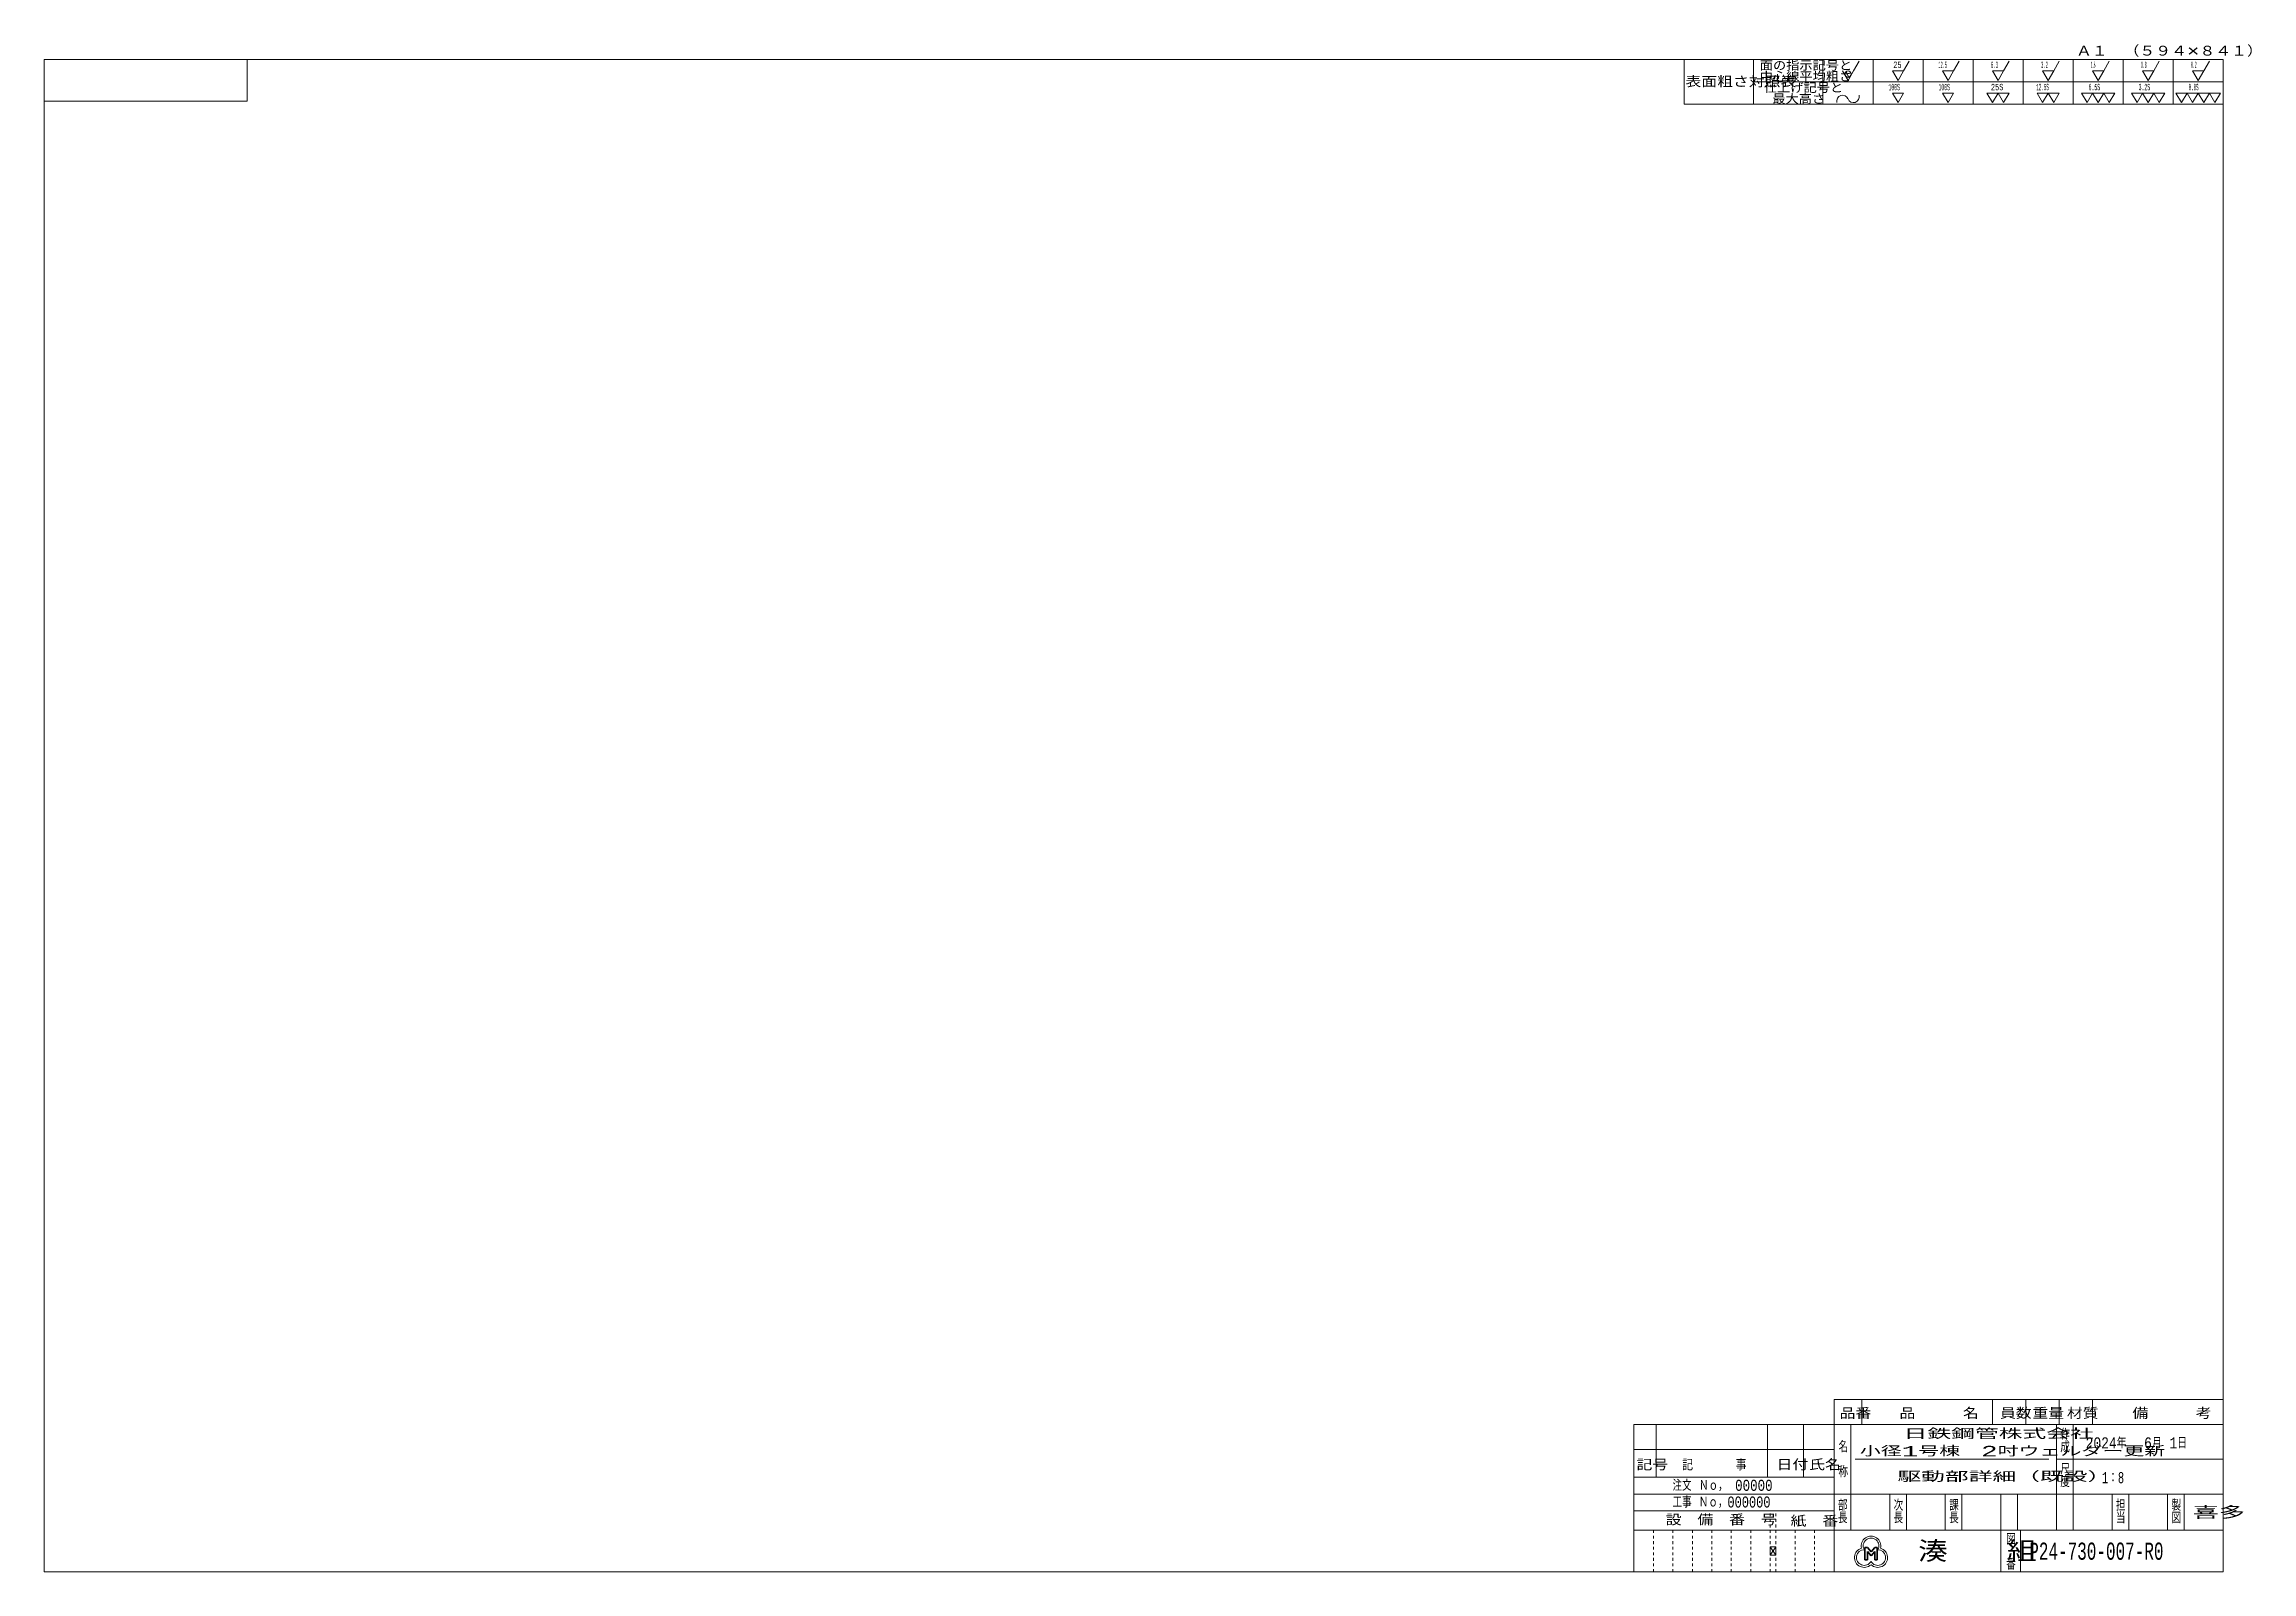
# Model space of a CAD drawing. Header units: millimetres. Extents: x 288 to 8834, y 20 to 9668.
# Drawn here: x 8039 to 8834, y 20 to 570 of the extents above.
import ezdxf

# ---------------------------------------------------------------- set-up
doc = ezdxf.new("R2010")
doc.units = ezdxf.units.MM
doc.linetypes.add('DOT', pattern=[2, 1, -1])
doc.layers.add('GR1_01', color=7, linetype='Continuous')
doc.styles.add('FX_VECTOR', font='MONOTXT.SHX', dxfattribs={"bigfont": 'BIGFONT.SHX'})
doc.styles.add('ＭＳ 明朝', font='')
doc.styles.get('ＭＳ 明朝').set_extended_font_data('ＭＳ 明朝')

# ---------------------------------------------------------------- blocks, each defined once
blk = doc.blocks.new('BLKF023')
at = {"layer": 'GR1_01', "color": 3, "linetype": 'Continuous', "lineweight": 5}
for p, q in [((8629.26, 564), (8629.26, 548)), ((8654.26, 564), (8654.26, 548)), ((8679.26, 564), (8679.26, 548)), ((8629.26, 548), (8823.26, 548))]:
    blk.add_line(p, q, dxfattribs=at)
at = {"layer": 'GR1_01', "color": 7, "linetype": 'Continuous', "lineweight": 13}
for p, q in [((8697.26, 564), (8697.26, 548)), ((8715.26, 564), (8715.26, 548)), ((8733.26, 564), (8733.26, 548)), ((8751.26, 564), (8751.26, 548)), ((8769.26, 564), (8769.26, 548)), ((8787.26, 564), (8787.26, 548)), ((8805.26, 564), (8805.26, 548)), ((8686.26, 559.96), (8688.26, 556.5)), ((8688.26, 556.5), (8690.26, 559.96)), ((8690.26, 559.96), (8692.26, 563.43)), ((8704.26, 559.96), (8706.26, 556.5)), ((8704.26, 559.96), (8708.26, 559.96)), ((8706.26, 556.5), (8708.26, 559.96)), ((8708.26, 559.96), (8710.26, 563.43)), ((8722.26, 559.96), (8724.26, 556.5)), ((8722.26, 559.96), (8726.26, 559.96)), ((8724.26, 556.5), (8726.26, 559.96)), ((8726.26, 559.96), (8728.26, 563.43)), ((8740.26, 559.96), (8742.26, 556.5)), ((8740.26, 559.96), (8744.26, 559.96)), ((8742.26, 556.5), (8744.26, 559.96)), ((8744.26, 559.96), (8746.26, 563.43)), ((8758.26, 559.96), (8760.26, 556.5)), ((8758.26, 559.96), (8762.26, 559.96)), ((8760.26, 556.5), (8762.26, 559.96)), ((8762.26, 559.96), (8764.26, 563.43)), ((8776.26, 559.96), (8778.26, 556.5)), ((8776.26, 559.96), (8780.26, 559.96)), ((8778.26, 556.5), (8780.26, 559.96)), ((8780.26, 559.96), (8782.26, 563.43)), ((8794.26, 559.96), (8796.26, 556.5)), ((8794.26, 559.96), (8798.26, 559.96)), ((8796.26, 556.5), (8798.26, 559.96)), ((8798.26, 559.96), (8800.26, 563.43)), ((8812.26, 559.96), (8814.26, 556.5)), ((8812.26, 559.96), (8816.26, 559.96)), ((8814.26, 556.5), (8816.26, 559.96)), ((8816.26, 559.96), (8818.26, 563.43)), ((8654.26, 556), (8823.26, 556)), ((8708.26, 551.96), (8704.26, 551.96)), ((8704.26, 551.96), (8706.26, 548.5)), ((8706.26, 548.5), (8708.26, 551.96)), ((8726.26, 551.96), (8722.26, 551.96)), ((8722.26, 551.96), (8724.26, 548.5)), ((8724.26, 548.5), (8726.26, 551.96)), ((8742.26, 551.96), (8738.26, 551.96)), ((8738.26, 551.96), (8740.26, 548.5)), ((8740.26, 548.5), (8742.26, 551.96)), ((8746.26, 551.96), (8742.26, 551.96)), ((8742.26, 551.96), (8744.26, 548.5)), ((8744.26, 548.5), (8746.26, 551.96)), ((8760.26, 551.96), (8756.26, 551.96)), ((8756.26, 551.96), (8758.26, 548.5)), ((8758.26, 548.5), (8760.26, 551.96)), ((8764.26, 551.96), (8760.26, 551.96)), ((8760.26, 551.96), (8762.26, 548.5)), ((8762.26, 548.5), (8764.26, 551.96)), ((8776.26, 551.96), (8772.26, 551.96)), ((8772.26, 551.96), (8774.26, 548.5)), ((8774.26, 548.5), (8776.26, 551.96)), ((8780.26, 551.96), (8776.26, 551.96)), ((8776.26, 551.96), (8778.26, 548.5)), ((8778.26, 548.5), (8780.26, 551.96)), ((8784.26, 551.96), (8780.26, 551.96)), ((8780.26, 551.96), (8782.26, 548.5)), ((8782.26, 548.5), (8784.26, 551.96)), ((8794.26, 551.96), (8790.26, 551.96)), ((8790.26, 551.96), (8792.26, 548.5)), ((8792.26, 548.5), (8794.26, 551.96)), ((8798.26, 551.96), (8794.26, 551.96)), ((8794.26, 551.96), (8796.26, 548.5)), ((8796.26, 548.5), (8798.26, 551.96)), ((8802.26, 551.96), (8798.26, 551.96)), ((8798.26, 551.96), (8800.26, 548.5)), ((8800.26, 548.5), (8802.26, 551.96)), ((8810.26, 551.96), (8806.26, 551.96)), ((8806.26, 551.96), (8808.26, 548.5)), ((8808.26, 548.5), (8810.26, 551.96)), ((8814.26, 551.96), (8810.26, 551.96)), ((8810.26, 551.96), (8812.26, 548.5)), ((8812.26, 548.5), (8814.26, 551.96)), ((8818.26, 551.96), (8814.26, 551.96)), ((8814.26, 551.96), (8816.26, 548.5)), ((8816.26, 548.5), (8818.26, 551.96)), ((8822.26, 551.96), (8818.26, 551.96)), ((8818.26, 551.96), (8820.26, 548.5)), ((8820.26, 548.5), (8822.26, 551.96))]:
    blk.add_line(p, q, dxfattribs=at)
blk.add_circle((8688.26, 558.81), 1.15, dxfattribs=at)
for centre, start, end in [((8686.29, 549.06), 21.61478, 195.25512), ((8690.22, 550.61), 201.61478, 15.25512)]:
    blk.add_arc(centre, 2.11, start, end, dxfattribs=at)
at = {"layer": 'GR1_01', "color": 6, "linetype": 'Continuous', "lineweight": 5, "style": 'FX_VECTOR'}
for s, height, width, p in [('表面粗さ対照表', 4, 1.296, (8629.76, 554)), ('面の指示記号と', 3.5, 1.234286, (8656.51, 560)), ('中心線平均粗さ', 3.5, 1.234286, (8656.51, 556)), ('25', 2.291, 0.75, (8704.54, 560.96)), ('12.5', 2.291, 0.313253, (8720.82, 560.96)), ('6.3', 2.291, 0.35137, (8739.68, 560.96)), ('3.2', 2.291, 0.35137, (8757.68, 560.96)), ('1.6', 2.291, 0.218906, (8775.68, 560.96)), ('0.8', 2.291, 0.279936, (8793.68, 560.96)), ('0.2', 2.291, 0.279936, (8811.68, 560.96)), ('仕上げ記号と', 3.5, 1.234286, (8658.01, 552)), ('最大高さ', 3.5, 1.234286, (8661.01, 548)), ('100S', 2.291, 0.42884, (8702.82, 552.96)), ('100S', 2.291, 0.42884, (8720.82, 552.96)), ('25S', 2.291, 0.75, (8739.68, 552.96)), ('12.5S', 2.291, 0.381127, (8755.96, 552.96)), ('6.5S', 2.291, 0.432727, (8774.82, 552.96)), ('3.2S', 2.291, 0.432727, (8792.82, 552.96)), ('0.8S', 2.291, 0.369779, (8810.82, 552.96))]:
    blk.add_text(s, height=height, dxfattribs=dict(at, width=width)).set_placement(p)

msp = doc.modelspace()

# ---------------------------------------------------------------- linework, layer by layer
at = {"layer": 'GR1_01', "color": 3, "linetype": 'Continuous', "lineweight": 5}
for p, q in [((8039.26, 564), (8039.26, 20)), ((8823.26, 564), (8039.26, 564)), ((8112.26, 549), (8112.26, 564)), ((8823.26, 20), (8823.26, 564)), ((8039.26, 549), (8112.26, 549)), ((8683.26, 82), (8823.26, 82)), ((8683.26, 20), (8683.26, 82)), ((8683.26, 73), (8823.26, 73)), ((8683.26, 64), (8611.26, 64)), ((8611.26, 54), (8611.26, 64)), ((8611.26, 20), (8611.26, 54)), ((8611.26, 54), (8683.31, 54)), ((8039.26, 20), (8823.26, 20))]:
    msp.add_line(p, q, dxfattribs=at)
at = {"layer": 'GR1_01', "color": 7, "linetype": 'Continuous', "lineweight": 13}
for p, q in [((8693.26, 82), (8693.26, 73)), ((8740.26, 82), (8740.26, 73)), ((8752.26, 73), (8752.26, 82)), ((8764.26, 82), (8764.26, 73)), ((8776.26, 82), (8776.26, 73)), ((8683.26, 73), (8611.26, 73)), ((8611.26, 64), (8611.26, 73)), ((8619.26, 54), (8619.26, 73)), ((8659.26, 54), (8659.26, 73)), ((8672.26, 54), (8672.26, 73)), ((8689.26, 73), (8689.26, 35)), ((8763.26, 35), (8763.26, 73)), ((8769.26, 73), (8769.26, 35)), ((8760.57, 60.5), (8690.86, 60.5)), ((8823.26, 60.5), (8763.26, 60.5)), ((8611.26, 48), (8823.26, 48)), ((8703.26, 48), (8703.26, 35)), ((8709.26, 48), (8709.26, 35)), ((8723.26, 48), (8723.26, 35)), ((8729.26, 48), (8729.26, 35)), ((8743.26, 48), (8743.26, 20)), ((8749.26, 35), (8749.26, 48)), ((8783.26, 48), (8783.26, 35)), ((8789.26, 48), (8789.26, 35)), ((8803.26, 48), (8803.26, 35)), ((8809.26, 48), (8809.26, 35)), ((8611.26, 42), (8683.31, 42)), ((8611.26, 35), (8823.26, 35)), ((8750.26, 20), (8750.26, 35)), ((8660.26, 29), (8662.26, 29)), ((8660.26, 29), (8660.26, 26)), ((8660.26, 26), (8662.26, 29)), ((8660.26, 29), (8662.26, 26)), ((8660.26, 26), (8662.26, 26)), ((8662.26, 29), (8662.26, 26))]:
    msp.add_line(p, q, dxfattribs=at)
at = {"layer": 'GR1_01', "color": 7, "linetype": 'DOT', "lineweight": 13}
for p, q in [((8660.26, 20), (8660.26, 42)), ((8662.26, 20), (8662.26, 42)), ((8618.26, 20), (8618.26, 35)), ((8625.26, 20), (8625.26, 35)), ((8632.26, 20), (8632.26, 35)), ((8639.26, 20), (8639.26, 35)), ((8646.26, 20), (8646.26, 35)), ((8653.26, 20), (8653.26, 35)), ((8669.26, 20), (8669.26, 35)), ((8676.26, 20), (8676.26, 35))]:
    msp.add_line(p, q, dxfattribs=at)
at = {"layer": 'GR1_01', "color": 4, "linetype": 'Continuous', "lineweight": 35}
for p, q in [((8694.36, 28.72), (8694.36, 24.35)), ((8695.23, 28.72), (8694.36, 28.72)), ((8694.36, 24.35), (8695.23, 24.35)), ((8696.54, 27.16), (8695.23, 28.72)), ((8695.23, 24.35), (8695.23, 27.36)), ((8695.23, 27.36), (8696.54, 25.8)), ((8697.86, 28.72), (8696.54, 27.16)), ((8696.54, 25.8), (8697.86, 27.36)), ((8698.73, 28.72), (8697.86, 28.72)), ((8697.86, 27.36), (8697.86, 24.35)), ((8697.86, 24.35), (8698.73, 24.35)), ((8698.73, 24.35), (8698.73, 28.72))]:
    msp.add_line(p, q, dxfattribs=at)
at = {"layer": 'GR1_01', "color": 7, "linetype": 'Continuous', "lineweight": 13}
for centre, radius, start, end in [((8696.54, 29.34), 3.53, 346.57325, 193.42675), ((8696.54, 29.34), 2.81, 330, 210), ((8694.11, 25.13), 3.53, 106.57325, 313.42675), ((8694.11, 25.13), 2.81, 90, 330), ((8698.97, 25.13), 3.53, 226.57325, 73.42675), ((8698.97, 25.13), 2.81, 210, 90)]:
    msp.add_arc(centre, radius, start, end, dxfattribs=at)

# ---------------------------------------------------------------- block references
msp.add_blockref('BLKF023', (0, 0), dxfattribs=at)

# ---------------------------------------------------------------- texts
at = {"layer": 'GR1_01', "color": 6, "linetype": 'Continuous', "lineweight": 5}
for s, height, style, width, p in [('Ａ１\u3000（５９４×８４１）', 4, 'FX_VECTOR', 1.296, (8770.3, 565.05)), ('品\u3000\u3000\u3000名', 4, 'FX_VECTOR', 1.296, (8706.78, 75)), ('品番', 4, 'FX_VECTOR', 1.296, (8685.22, 75)), ('日鉄鋼管株式会社', 3.8, 'FX_VECTOR', 2.046316, (8708.26, 67.75)), ('員数', 4, 'FX_VECTOR', 1.296, (8742.94, 75)), ('重量', 4, 'FX_VECTOR', 1.296, (8754.62, 75)), ('作', 4, 'FX_VECTOR', 0.75, (8764.65, 67.48)), ('材質', 4, 'FX_VECTOR', 1.296, (8767.02, 75)), ('備\u3000\u3000\u3000考', 4, 'FX_VECTOR', 1.296, (8790.56, 75)), ('名', 4, 'FX_VECTOR', 0.75, (8684.83, 63.04)), ('小径1号棟\u30002吋ウェルダー更新', 3.8, 'FX_VECTOR', 1.80417, (8692.51, 61.5)), ('成', 4, 'FX_VECTOR', 0.75, (8764.65, 62.98)), ('2024年 \u30006月 1日', 4, 'FX_VECTOR', 0.8057, (8773.76, 64.38)), ('記号', 4, 'FX_VECTOR', 1.296, (8612.16, 56.5)), ('記     事', 4, 'FX_VECTOR', 0.886058, (8628.6, 56.5)), ('日付', 4, 'FX_VECTOR', 1.296, (8662.56, 56.5)), ('氏名', 4, 'FX_VECTOR', 1.296, (8674.28, 56.5)), ('称', 4, 'FX_VECTOR', 0.75, (8684.83, 54.04)), ('駆動部詳細（既設）', 3.8, 'FX_VECTOR', 2.046316, (8706.01, 52.35)), ('尺', 4, 'FX_VECTOR', 0.75, (8764.65, 54.98)), ('1：8', 4, 'FX_VECTOR', 0.649824, (8779.6, 51.89)), ('注文 Ｎｏ， 00000', 4, 'FX_VECTOR', 0.778478, (8625.13, 49.12)), ('度', 4, 'FX_VECTOR', 0.75, (8764.65, 50.48)), ('設\u3000備\u3000番\u3000号', 4, 'FX_VECTOR', 1.296, (8622.69, 36.67)), ('工事 Ｎｏ，000000', 4, 'FX_VECTOR', 0.746256, (8625.13, 43.12)), ('紙\u3000番', 4, 'FX_VECTOR', 1.296, (8667.6, 36.22)), ('部', 4, 'FX_VECTOR', 0.75, (8684.65, 41.98)), ('長', 4, 'FX_VECTOR', 0.75, (8684.65, 37.48)), ('次', 4, 'FX_VECTOR', 0.75, (8704.65, 41.98)), ('長', 4, 'FX_VECTOR', 0.75, (8704.65, 37.48)), ('課', 4, 'FX_VECTOR', 0.75, (8724.65, 41.98)), ('長', 4, 'FX_VECTOR', 0.75, (8724.65, 37.48)), ('担', 4, 'FX_VECTOR', 0.75, (8784.65, 41.98)), ('当', 4, 'FX_VECTOR', 0.75, (8784.65, 37.48)), ('製', 4, 'FX_VECTOR', 0.75, (8804.65, 41.98)), ('図', 4, 'FX_VECTOR', 0.75, (8804.65, 37.48)), ('喜多', 4, 'ＭＳ 明朝', 1.728, (8812.26, 39.5)), ('図', 4, 'FX_VECTOR', 0.75, (8745.16, 29.78)), ('番', 4, 'FX_VECTOR', 0.75, (8745.16, 20.78)), ('P24-730-007-R0', 6.171, 'FX_VECTOR', 0.645936, (8753.47, 24.35))]:
    msp.add_text(s, height=height, dxfattribs=dict(at, style=style, width=width)).set_placement(p)
at = {"layer": 'GR1_01', "color": 4, "linetype": 'Continuous', "lineweight": 35, "style": 'FX_VECTOR', "width": 1.296}
msp.add_text('湊\u3000\u3000組', height=7.479, dxfattribs=at).set_placement((8713.49, 23.58))

doc.saveas('drawing.dxf')
